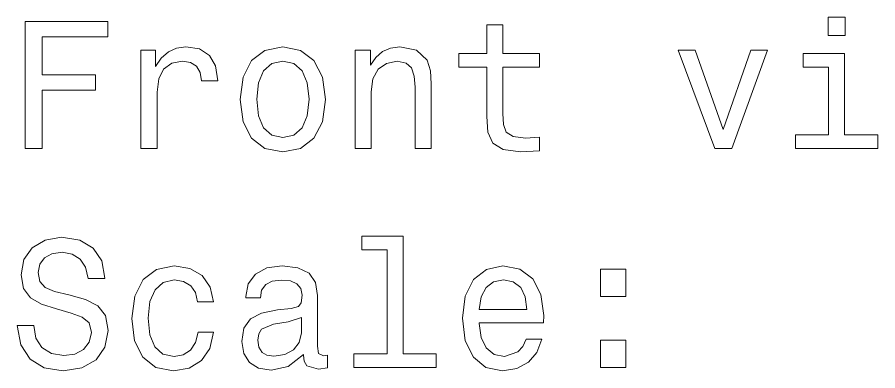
# Model space of a CAD drawing. Extents: x 0 to 297, y 0 to 210.
# Drawn here: x 129.43 to 153.17, y 96.13 to 105.89 of the extents above; entities that cross this region are included whole.
import ezdxf

# ---------------------------------------------------------------- set-up
doc = ezdxf.new("R2010")
doc.units = 0

msp = doc.modelspace()

# ---------------------------------------------------------------- linework, layer by layer
at = {"color": 7, "lineweight": 13}
for points in [[(152.267883, 105.893112), (151.798859, 105.893112), (151.798859, 105.388786), (152.267883, 105.388786)], [(129.654037, 102.272072), (130.123062, 102.272072), (130.123062, 103.880859), (131.595688, 103.880859), (131.595688, 104.299446), (130.123062, 104.299446), (130.123062, 105.348442), (131.933578, 105.348442), (131.933578, 105.772072), (129.654037, 105.772072)], [(142.383148, 104.511269), (142.383148, 103.15464), (142.413406, 102.715874), (142.554611, 102.413284), (142.837036, 102.236771), (143.316147, 102.176254), (143.840637, 102.201469), (143.840637, 102.584755), (143.457352, 102.554489), (143.109375, 102.594841), (142.922775, 102.720917), (142.842087, 102.932732), (142.82695, 103.230286), (142.82695, 104.511269), (143.840637, 104.511269), (143.840637, 104.889503), (142.82695, 104.889503), (142.82695, 105.681297), (142.383148, 105.681297), (142.383148, 104.889503), (141.616577, 104.889503), (141.616577, 104.511269)], [(132.846405, 102.272072), (133.290207, 102.272072), (133.290207, 103.820343), (133.335602, 104.193542), (133.471771, 104.460831), (133.693665, 104.622215), (133.991211, 104.677689), (134.21312, 104.642387), (134.379547, 104.541527), (134.480408, 104.370056), (134.515717, 104.138069), (134.964554, 104.138069), (134.904037, 104.54657), (134.73761, 104.839073), (134.460236, 105.015587), (134.082001, 105.076103), (133.824783, 105.035759), (133.60289, 104.934898), (133.406204, 104.763428), (133.249863, 104.531441), (133.249863, 104.980286), (132.846405, 104.980286)], [(135.584869, 103.623657), (135.665573, 103.008385), (135.897552, 102.554489), (136.265717, 102.272072), (136.759949, 102.176254), (137.249146, 102.272072), (137.617294, 102.549446), (137.849289, 103.003342), (137.935028, 103.623657), (137.849289, 104.23893), (137.617294, 104.697861), (137.249146, 104.975243), (136.759949, 105.076103), (136.265717, 104.975243), (135.897552, 104.692818), (135.665573, 104.23893)], [(138.752029, 102.272072), (139.195831, 102.272072), (139.195831, 103.835472), (139.241211, 104.193542), (139.387466, 104.455788), (139.61441, 104.617172), (139.917007, 104.677689), (140.159088, 104.627258), (140.310379, 104.491089), (140.386032, 104.264145), (140.41124, 103.961555), (140.41124, 102.272072), (140.855057, 102.272072), (140.855057, 104.05233), (140.834869, 104.4104), (140.744095, 104.707954), (140.446548, 104.980286), (139.982574, 105.076103), (139.725372, 105.040802), (139.508514, 104.944984), (139.321915, 104.7836), (139.175659, 104.566742), (139.175659, 104.980286), (138.752029, 104.980286)], [(148.672058, 102.272072), (149.141068, 102.272072), (150.129547, 104.980286), (149.670609, 104.980286), (148.909088, 102.79657), (148.132431, 104.980286), (147.668457, 104.980286)], [(152.252747, 102.645271), (152.252747, 104.889503), (151.112976, 104.889503), (151.112976, 104.511269), (151.808945, 104.511269), (151.808945, 102.645271), (150.901154, 102.645271), (150.901154, 102.272072), (153.170609, 102.272072), (153.170609, 102.645271)], [(136.038773, 103.6287), (136.084152, 104.082588), (136.225372, 104.4104), (136.452316, 104.612129), (136.759949, 104.682732), (137.062546, 104.612129), (137.28949, 104.415443), (137.430695, 104.082588), (137.481125, 103.6287), (137.430695, 103.169769), (137.28949, 102.836914), (137.062546, 102.635185), (136.759949, 102.569626), (136.452316, 102.635185), (136.225372, 102.836914), (136.084152, 103.169769)], [(129.891068, 97.380142), (129.432144, 97.380142), (129.533005, 96.845558), (129.785172, 96.452187), (130.173492, 96.215157), (130.697983, 96.129425), (131.217438, 96.210114), (131.605774, 96.432014), (131.85289, 96.779999), (131.943665, 97.23893), (131.868011, 97.652473), (131.656204, 97.919769), (131.313263, 98.096283), (130.854324, 98.227402), (130.460953, 98.323227), (130.203751, 98.434174), (130.057495, 98.595558), (130.012115, 98.847717), (130.057495, 99.074669), (130.188629, 99.24614), (130.39035, 99.362129), (130.667725, 99.402473), (130.95015, 99.352043), (131.172058, 99.215874), (131.318314, 98.98893), (131.388916, 98.681297), (131.847839, 98.681297), (131.847839, 98.691383), (131.767151, 99.165443), (131.530121, 99.518471), (131.156921, 99.740372), (130.652603, 99.816017), (130.198715, 99.740372), (129.845688, 99.528557), (129.618744, 99.200745), (129.53804, 98.777115), (129.603607, 98.398872), (129.795258, 98.14167), (130.097839, 97.9702), (130.511383, 97.839073), (130.919891, 97.723083), (131.227524, 97.612129), (131.414124, 97.450745), (131.479691, 97.188499), (131.419174, 96.921211), (131.262833, 96.719482), (131.025803, 96.593399), (130.718155, 96.553055), (130.375229, 96.608528), (130.112976, 96.769913), (129.946548, 97.032158)], [(139.634583, 99.473083), (139.634583, 96.598442), (138.721771, 96.598442), (138.721771, 96.225243), (140.986176, 96.225243), (140.986176, 96.598442), (140.0784, 96.598442), (140.0784, 99.846283), (138.938629, 99.846283), (138.938629, 99.473083)], [(134.404755, 98.035759), (134.843521, 98.035759), (134.752747, 98.439217), (134.535889, 98.756943), (134.197983, 98.953629), (133.759232, 99.029274), (133.275085, 98.928413), (132.906921, 98.645988), (132.674942, 98.187057), (132.594238, 97.571785), (132.669891, 96.961555), (132.896835, 96.50766), (133.254913, 96.225243), (133.744095, 96.129425), (134.177811, 96.20507), (134.515717, 96.416885), (134.747696, 96.749741), (134.848572, 97.193542), (134.424942, 97.193542), (134.349289, 96.911125), (134.208069, 96.699303), (134.006348, 96.568184), (133.759232, 96.52784), (133.451599, 96.593399), (133.229691, 96.795128), (133.093521, 97.12294), (133.048126, 97.586914), (133.093521, 98.040802), (133.234726, 98.368614), (133.461685, 98.570343), (133.759232, 98.640945), (134.021469, 98.595558), (134.21817, 98.479568), (134.349289, 98.287926)], [(137.324799, 96.57827), (137.324799, 96.563141), (137.350006, 96.39167), (137.425659, 96.27063), (137.743378, 96.174812), (137.990494, 96.215157), (137.990494, 96.558098), (137.884583, 96.542969), (137.743378, 96.608528), (137.71817, 96.810257), (137.71817, 98.212273), (137.657639, 98.570343), (137.481125, 98.822502), (137.173492, 98.973801), (136.739777, 99.029274), (136.316147, 98.968758), (136.003464, 98.797287), (135.806778, 98.529999), (135.741211, 98.176971), (135.741211, 98.146713), (136.139633, 98.146713), (136.174942, 98.358528), (136.285889, 98.509827), (136.467438, 98.600601), (136.72464, 98.635902), (136.971771, 98.610687), (137.148285, 98.535042), (137.254181, 98.403915), (137.28949, 98.222359), (137.269318, 98.010544), (137.188629, 97.90464), (136.986893, 97.854202), (136.608658, 97.813858), (136.174942, 97.723083), (135.867294, 97.561699), (135.685745, 97.30954), (135.630264, 96.93634), (135.680695, 96.603485), (135.837036, 96.356369), (136.089203, 96.200027), (136.43718, 96.144554), (136.906204, 96.250458)], [(142.176376, 97.450745), (143.951599, 97.450745), (143.956635, 97.657516), (143.875946, 98.237488), (143.654037, 98.671211), (143.30101, 98.933456), (142.832001, 99.029274), (142.373062, 98.928413), (142.020035, 98.645988), (141.793091, 98.187057), (141.712402, 97.581871), (141.788055, 96.961555), (142.014999, 96.50766), (142.362976, 96.225243), (142.816864, 96.129425), (143.210236, 96.194984), (143.533005, 96.366455), (143.770035, 96.638786), (143.906204, 97.0019), (143.467438, 97.0019), (143.376663, 96.800171), (143.245544, 96.648872), (142.872345, 96.52784), (142.584869, 96.583313), (142.368011, 96.759827), (142.226807, 97.047287), (142.176376, 97.435616)], [(145.520035, 98.182014), (146.216003, 98.182014), (146.216003, 98.933456), (145.520035, 98.933456)], [(142.176376, 97.823944), (142.231857, 98.171928), (142.368011, 98.429131), (142.574799, 98.585472), (142.847122, 98.640945), (143.11441, 98.585472), (143.321182, 98.429131), (143.447266, 98.171928), (143.492661, 97.823944)], [(137.274353, 97.17337), (137.213837, 96.911125), (137.05246, 96.709389), (136.810379, 96.57827), (136.512833, 96.532883), (136.321182, 96.558098), (136.185028, 96.638786), (136.099289, 96.779999), (136.074066, 96.976685), (136.094238, 97.153198), (136.174942, 97.279274), (136.497696, 97.420486), (136.906204, 97.481003), (137.274353, 97.602043)], [(145.520035, 96.225243), (146.216003, 96.225243), (146.216003, 96.976685), (145.520035, 96.976685)]]:
    msp.add_lwpolyline(points, close=True, dxfattribs=at)

doc.saveas('drawing.dxf')
